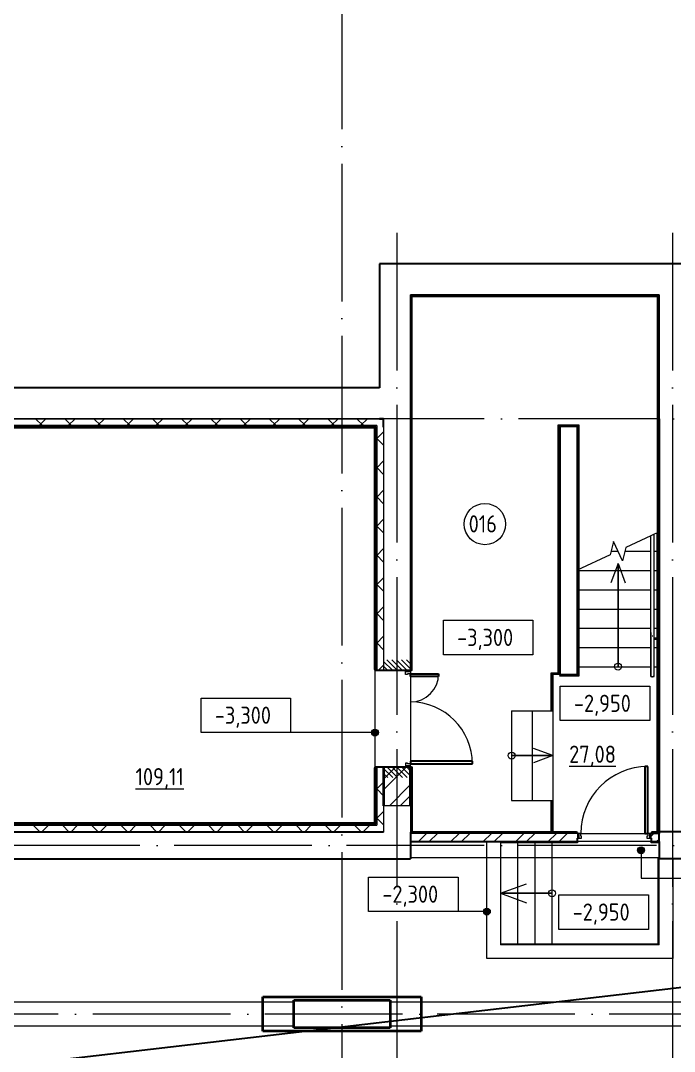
# Model space of a CAD drawing. Header units: millimetres. Extents: x -695119 to 412940, y -249585 to 622758.
# Drawn here: x -114123 to -104631, y -57931 to -42955 of the extents above; entities that cross this region are included whole.
import ezdxf

# ---------------------------------------------------------------- set-up
doc = ezdxf.new("R2010")
doc.units = ezdxf.units.MM
for name, pattern in [('ADSK_Линия сетки', [25, 20, -2.5, 0, -2.5]), ('ADSK_Сверху', [450, 300, -150]), ('ADSK_Штриховая_ш2 п1_5', [4.5, 3, -1.5])]:
    doc.linetypes.add(name, pattern=pattern)
for name, color, linetype, lineweight in [('_Схема', 5, 'Continuous', 30), ('Аннотация', 252, 'Continuous', 18), ('Двери', 8, 'Continuous', 9), ('Лестницы', 8, 'Continuous', 9), ('Линии', 7, 'Continuous', 9), ('Марки помещений', 8, 'Continuous', 20), ('Несущие колонны', 252, 'Continuous', 18), ('Ограждение', 8, 'Continuous', 9), ('Оси', 252, 'Continuous', 9), ('Отметки', 252, 'Continuous', 9), ('Перекрытие', 252, 'Continuous', 18), ('Стены наружные', 252, 'Continuous', 18), ('Стены штриховка', 7, 'Continuous', 9)]:
    doc.layers.add(name, color=color, linetype=linetype, lineweight=lineweight)
doc.layers.add('Узлы', color=7, linetype='Continuous')
doc.styles.add('GOST Common_2', font='', dxfattribs={"width": 0.9, "height": 250})
doc.styles.get('GOST Common_2').set_extended_font_data('GOST type B')
pattern_1 = [(0, (-193573, -125624.4), (0, 600), []), (90, (-193573, -125624.4), (-600, 4e-14), [])]
pattern_2 = [(0, (-213063, -127534.4), (0, 600), []), (90, (-213063, -127534.4), (-600, 4e-14), [])]

# ---------------------------------------------------------------- blocks, each defined once
blk = doc.blocks.new('подвал')
at = {"layer": 'Аннотация', "lineweight": 9, "true_color": 0x636466}
h = blk.add_hatch(color=251, dxfattribs=at)
edge = h.paths.add_edge_path()
edge.add_arc((-179765, -137335), 50, 0, 360)
at = {"layer": 'Двери', "lineweight": 18, "true_color": 0x636466}
h = blk.add_hatch(dxfattribs=at)
h.set_pattern_fill('FP_1', color=251, angle=-90, style=0, pattern_type=2)
h.set_pattern_definition([(315, (-183308.98, -135424.13), (35.3553, 35.3553), [])])
h.paths.add_polyline_path([(-183504, -136279), (-183114, -136279), (-183114, -136129), (-183504, -136129)])
h.paths.add_polyline_path([(-183504, -134719), (-183114, -134719), (-183114, -134569), (-183504, -134569)])
at = {"layer": 'Ограждение', "true_color": 0x636466}
h = blk.add_hatch(dxfattribs=at)
h.set_pattern_fill('FP_22', color=251, style=0, pattern_type=2)
h.set_pattern_definition(pattern_1)
h.paths.add_polyline_path([(-183089, -134724), (-183089, -129289), (-183099, -129279), (-183099, -134724)])
h = blk.add_hatch(dxfattribs=at)
h.set_pattern_fill('FP_22', color=251, style=0, pattern_type=2)
h.set_pattern_definition(pattern_1)
h.paths.add_polyline_path([(-179529, -129289), (-179519, -129279), (-183099, -129279), (-183089, -129289)])
h = blk.add_hatch(dxfattribs=at)
h.set_pattern_fill('FP_22', color=251, style=0, pattern_type=2)
h.set_pattern_definition(pattern_1)
h.paths.add_polyline_path([(-179529, -132723), (-179519, -132719), (-179519, -129279), (-179529, -129289), (-179529, -132719)])
h = blk.add_hatch(dxfattribs=at)
h.set_pattern_fill('FP_22', color=251, style=0, pattern_type=2)
h.set_pattern_definition(pattern_1)
h.paths.add_polyline_path([(-180959, -134764), (-180959, -131164), (-180969, -131154), (-180969, -134754)])
h = blk.add_hatch(dxfattribs=at)
h.set_pattern_fill('FP_22', color=251, style=0, pattern_type=2)
h.set_pattern_definition(pattern_1)
h.paths.add_polyline_path([(-180679, -133260), (-180669, -133255), (-180669, -131154), (-180679, -131164), (-180679, -133131)])
h = blk.add_hatch(dxfattribs=at)
h.set_pattern_fill('FP_24', color=251, style=0, pattern_type=2)
h.set_pattern_definition(pattern_2)
h.paths.add_polyline_path([(-184475, -131199), (-183639, -131199), (-183629, -131189), (-190634, -131189), (-190634, -131199), (-188997, -131199)])
h.paths.add_polyline_path([(-202579, -131199), (-190684, -131199), (-190684, -131189), (-202589, -131189)])
h = blk.add_hatch(dxfattribs=at)
h.set_pattern_fill('FP_24', color=251, style=0, pattern_type=2)
h.set_pattern_definition(pattern_2)
h.paths.add_polyline_path([(-183629, -134709), (-183629, -131189), (-183639, -131199), (-183639, -134709)])
h = blk.add_hatch(dxfattribs=at)
h.set_pattern_fill('FP_22', color=251, style=0, pattern_type=2)
h.set_pattern_definition(pattern_1)
h.paths.add_polyline_path([(-181059, -135309), (-181059, -134764), (-181069, -134754), (-181069, -135309)])
h = blk.add_hatch(dxfattribs=at)
h.set_pattern_fill('FP_22', color=251, style=0, pattern_type=2)
h.set_pattern_definition(pattern_1)
h.paths.add_polyline_path([(-180959, -134764), (-180969, -134754), (-181069, -134754), (-181059, -134764)])
h = blk.add_hatch(dxfattribs=at)
h.set_pattern_fill('FP_22', color=251, style=0, pattern_type=2)
h.set_pattern_definition(pattern_1)
h.paths.add_polyline_path([(-183099, -137074), (-183089, -137064), (-183089, -136124), (-183099, -136124), (-183099, -137069)])
h = blk.add_hatch(dxfattribs=at)
h.set_pattern_fill('FP_24', color=251, style=0, pattern_type=2)
h.set_pattern_definition(pattern_2)
h.paths.add_polyline_path([(-183629, -136944), (-183629, -136139), (-183639, -136139), (-183639, -136934)])
h = blk.add_hatch(dxfattribs=at)
h.set_pattern_fill('FP_22', color=251, style=0, pattern_type=2)
h.set_pattern_definition(pattern_1)
h.paths.add_polyline_path([(-181059, -137074), (-181059, -136609), (-181069, -136609), (-181069, -137064)])
h = blk.add_hatch(dxfattribs=at)
h.set_pattern_fill('FP_25', color=251, style=0, pattern_type=2)
h.set_pattern_definition([(0, (-213055.56, -127534.4), (0, 600), []), (90, (-213055.56, -127534.4), (-599.97, 4e-14), [])])
h.paths.add_polyline_path([(-183629, -136944), (-183639, -136934), (-192509, -136934), (-192509, -136944), (-183639, -136944)])
h = blk.add_hatch(dxfattribs=at)
h.set_pattern_fill('FP_22', color=251, style=0, pattern_type=2)
h.set_pattern_definition(pattern_1)
h.paths.add_polyline_path([(-181059, -137074), (-181069, -137064), (-183089, -137064), (-183099, -137074), (-182214, -137074)])
h = blk.add_hatch(dxfattribs=at)
h.set_pattern_fill('FP_22', color=251, style=0, pattern_type=2)
h.set_pattern_definition(pattern_1)
h.paths.add_polyline_path([(-180704, -137074), (-180704, -137064), (-181044, -137064), (-181044, -137074)])
at = {"layer": 'Отметки', "true_color": 0x636466}
h = blk.add_hatch(color=251, dxfattribs=at)
edge = h.paths.add_edge_path()
edge.add_arc((-183629, -135624), 50, 0, 360)
h = blk.add_hatch(color=251, dxfattribs=at)
edge = h.paths.add_edge_path()
edge.add_arc((-182004, -138224), 50, 0, 360)
at = {"layer": 'Аннотация', "color": 251, "lineweight": 20, "true_color": 0x636466}
for p, q in [((-180099, -133166), (-180202, -133448)), ((-180099, -133166), (-179996, -133448)), ((-182636, -134493), (-182636, -133993)), ((-182636, -133993), (-181336, -133993)), ((-181336, -133993), (-181336, -134493)), ((-181336, -134493), (-182636, -134493)), ((-180939, -135451), (-180939, -134951)), ((-180939, -134951), (-179639, -134951)), ((-179639, -134951), (-179639, -135451)), ((-186153, -135624), (-186153, -135124)), ((-186153, -135124), (-184853, -135124)), ((-184853, -135124), (-184853, -135624)), ((-179639, -135451), (-180939, -135451)), ((-184853, -135624), (-186153, -135624)), ((-181044, -135959), (-181326, -135857)), ((-181044, -135959), (-181326, -136062)), ((-183721, -138224), (-183721, -137724)), ((-183721, -137724), (-182421, -137724)), ((-182421, -137724), (-182421, -138224)), ((-181804, -137959), (-181428, -137822)), ((-181804, -137959), (-181428, -138096)), ((-180957, -138484), (-180957, -137984)), ((-180957, -137984), (-179657, -137984)), ((-179657, -137984), (-179657, -138484)), ((-182421, -138224), (-183721, -138224)), ((-179657, -138484), (-180957, -138484))]:
    blk.add_line(p, q, dxfattribs=at)
at = {"layer": 'Аннотация', "color": 251, "lineweight": 9, "true_color": 0x636466}
for p, q in [((-179765, -137335), (-179765, -137740)), ((-179765, -137740), (-179015, -137740))]:
    blk.add_line(p, q, dxfattribs=at)
at = {"layer": 'Аннотация', "color": 251, "lineweight": 20, "true_color": 0x636466}
for centre in [(-180099, -134666), (-181644, -135959), (-181058, -137959)]:
    blk.add_circle(centre, 50, dxfattribs=at)
at = {"layer": 'Аннотация', "color": 251, "lineweight": 9, "true_color": 0x636466}
blk.add_circle((-179765, -137335), 50, dxfattribs=at)
at = {"layer": 'Двери', "color": 251, "linetype": 'ADSK_Штриховая_ш2 п1_5', "true_color": 0x636466}
for p, q in [((-183504, -134569), (-183504, -134719)), ((-183114, -134719), (-183114, -134569)), ((-183504, -134719), (-183114, -134719)), ((-183114, -136129), (-183504, -136129)), ((-183504, -136129), (-183504, -136279)), ((-183114, -136279), (-183114, -136129))]:
    blk.add_line(p, q, dxfattribs=at)
at = {"layer": 'Двери', "color": 251, "true_color": 0x636466}
for p, q in [((-183184, -134719), (-183114, -134719)), ((-183184, -134739), (-183184, -134719)), ((-183184, -134779), (-183184, -134739)), ((-183184, -134739), (-183114, -134739)), ((-183114, -134739), (-183184, -134739)), ((-183154, -134779), (-183184, -134779)), ((-183154, -134769), (-183154, -134779)), ((-183114, -134769), (-183154, -134769)), ((-183114, -134719), (-183114, -134739)), ((-183114, -134739), (-183114, -134769)), ((-183154, -136069), (-183184, -136069)), ((-183184, -136069), (-183184, -136109)), ((-183184, -136109), (-183114, -136109)), ((-183184, -136109), (-183184, -136129)), ((-183114, -136109), (-183184, -136109)), ((-183184, -136129), (-183114, -136129)), ((-183154, -136079), (-183154, -136069)), ((-183114, -136079), (-183154, -136079)), ((-183114, -136109), (-183114, -136079)), ((-183114, -136129), (-183114, -136109)), ((-180669, -137089), (-180689, -137089)), ((-180689, -137089), (-180689, -137159)), ((-180689, -137159), (-180669, -137159)), ((-180639, -137089), (-180669, -137089)), ((-180669, -137089), (-180669, -137159)), ((-180669, -137159), (-180669, -137089)), ((-180669, -137159), (-180629, -137159)), ((-180639, -137129), (-180639, -137089)), ((-180629, -137129), (-180639, -137129)), ((-180629, -137159), (-180629, -137129)), ((-179669, -137129), (-179679, -137129)), ((-179679, -137129), (-179679, -137159)), ((-179679, -137159), (-179639, -137159)), ((-179639, -137089), (-179669, -137089)), ((-179669, -137089), (-179669, -137129)), ((-179639, -137159), (-179639, -137089)), ((-179619, -137089), (-179639, -137089)), ((-179639, -137089), (-179639, -137159)), ((-179639, -137159), (-179619, -137159)), ((-179619, -137159), (-179619, -137089))]:
    blk.add_line(p, q, dxfattribs=at)
at = {"layer": 'Двери', "color": 251, "lineweight": 30, "true_color": 0x636466}
for p, q in [((-183114, -134769), (-182704, -134769)), ((-183114, -134809), (-183114, -134769)), ((-182704, -134769), (-182704, -134809)), ((-182704, -134809), (-183114, -134809)), ((-183114, -136039), (-183114, -136079)), ((-182214, -136039), (-183114, -136039)), ((-183114, -136079), (-182214, -136079)), ((-182214, -136079), (-182214, -136039)), ((-179669, -136119), (-179709, -136119)), ((-179709, -136119), (-179709, -137089)), ((-179669, -137089), (-179669, -136119)), ((-179709, -137089), (-179669, -137089))]:
    blk.add_line(p, q, dxfattribs=at)
at = {"layer": 'Двери', "color": 251, "true_color": 0x636466}
for centre, radius, start, end in [((-183114, -134769), 410, 270, 0), ((-183114, -136079), 900, 0, 90), ((-179669, -137089), 970, 90, 180)]:
    blk.add_arc(centre, radius, start, end, dxfattribs=at)
at = {"layer": 'Лестницы', "color": 251, "true_color": 0x636466}
for p, q in [((-179624, -132768), (-179986, -132936)), ((-179504, -132712), (-179574, -132744)), ((-180165, -132848), (-180212, -133042)), ((-180033, -133131), (-180165, -132848)), ((-179986, -132936), (-180033, -133131)), ((-180212, -133042), (-180694, -133267)), ((-180199, -132989), (-180099, -132989)), ((-180199, -132989), (-180099, -132989)), ((-179999, -132989), (-179624, -132989)), ((-179999, -132989), (-179624, -132989)), ((-179574, -132989), (-179529, -132989)), ((-179574, -132989), (-179529, -132989)), ((-180679, -133269), (-179624, -133269)), ((-180679, -133269), (-179624, -133269)), ((-179574, -133269), (-179529, -133269)), ((-179574, -133269), (-179529, -133269)), ((-180679, -133549), (-179624, -133549)), ((-180679, -133549), (-179624, -133549)), ((-179574, -133549), (-179529, -133549)), ((-179574, -133549), (-179529, -133549)), ((-180679, -133829), (-179624, -133829)), ((-180679, -133829), (-179624, -133829)), ((-179574, -133829), (-179529, -133829)), ((-179574, -133829), (-179529, -133829)), ((-180679, -134109), (-179624, -134109)), ((-180679, -134109), (-179624, -134109)), ((-179574, -134109), (-179529, -134109)), ((-179574, -134109), (-179529, -134109)), ((-180679, -134389), (-179624, -134389)), ((-180679, -134389), (-179624, -134389)), ((-179574, -134389), (-179529, -134389)), ((-179574, -134389), (-179529, -134389)), ((-180679, -134669), (-179624, -134669)), ((-180679, -134669), (-179624, -134669)), ((-179574, -134669), (-179529, -134669)), ((-179574, -134669), (-179529, -134669)), ((-181644, -135309), (-181644, -136609)), ((-181644, -135309), (-181344, -135309)), ((-181644, -135309), (-181644, -136609)), ((-181344, -135309), (-181044, -135309)), ((-181344, -135309), (-181344, -136609)), ((-181344, -135309), (-181344, -136609)), ((-181044, -135309), (-181044, -136609)), ((-181644, -136609), (-181344, -136609)), ((-181344, -136609), (-181044, -136609)), ((-181554, -138694), (-181554, -137224)), ((-181554, -138694), (-181554, -137224)), ((-181304, -138694), (-181304, -137224)), ((-181304, -138694), (-181304, -137224)), ((-181054, -138694), (-181054, -137224)), ((-181054, -138694), (-181054, -137224))]:
    blk.add_line(p, q, dxfattribs=at)
at = {"layer": 'Линии', "color": 251, "linetype": 'ADSK_Сверху', "ltscale": 100, "true_color": 0x636466}
for p, q in [((-183114, -137439), (-179504, -137439)), ((-184809, -139539), (-189359, -139539)), ((-178809, -139539), (-183409, -139539)), ((-184809, -139889), (-189359, -139889)), ((-178809, -139889), (-183409, -139889))]:
    blk.add_line(p, q, dxfattribs=at)
at = {"layer": 'Марки помещений', "color": 251, "true_color": 0x636466}
blk.add_circle((-182033, -132595), 300, dxfattribs=at)
at = {"layer": 'Несущие колонны', "color": 251, "lineweight": 40, "true_color": 0x636466}
for p, q in [((-185259, -139464), (-182959, -139464)), ((-185259, -139964), (-185259, -139464)), ((-184809, -139914), (-184809, -139514)), ((-184809, -139514), (-183409, -139514)), ((-183409, -139514), (-183409, -139914)), ((-182959, -139464), (-182959, -139964)), ((-182959, -139964), (-185259, -139964)), ((-183409, -139914), (-184809, -139914))]:
    blk.add_line(p, q, dxfattribs=at)
at = {"layer": 'Несущие колонны', "color": 251, "true_color": 0x636466}
for p, q in [((-185259, -139464), (-182959, -139464)), ((-185259, -139964), (-185259, -139464)), ((-184809, -139514), (-183409, -139514)), ((-184809, -139914), (-184809, -139514)), ((-183409, -139514), (-183409, -139914)), ((-182959, -139464), (-182959, -139964)), ((-182959, -139964), (-185259, -139964)), ((-183409, -139914), (-184809, -139914))]:
    blk.add_line(p, q, dxfattribs=at)
at = {"layer": 'Ограждение', "color": 251, "true_color": 0x636466}
for p, q in [((-183099, -129279), (-183089, -129289)), ((-183089, -129289), (-183099, -129279)), ((-183089, -134724), (-183089, -129289)), ((-183089, -129289), (-179529, -129289)), ((-179519, -129279), (-179529, -129289)), ((-179529, -129289), (-179519, -129279)), ((-179529, -129289), (-179529, -132723)), ((-180969, -131154), (-180959, -131164)), ((-180969, -134754), (-180969, -131154)), ((-180959, -131164), (-180969, -131154)), ((-180969, -131154), (-180669, -131154)), ((-180959, -131164), (-180959, -134764)), ((-180679, -131164), (-180959, -131164)), ((-180669, -131154), (-180679, -131164)), ((-180679, -131164), (-180669, -131154)), ((-180679, -132709), (-180679, -131164)), ((-180669, -131154), (-180669, -133255)), ((-190634, -131199), (-183639, -131199)), ((-183629, -131189), (-183639, -131199)), ((-183639, -131199), (-183629, -131189)), ((-183639, -131199), (-183639, -134709)), ((-179574, -132744), (-179624, -132768)), ((-179624, -134809), (-179624, -132768)), ((-179574, -134809), (-179574, -132744)), ((-179519, -132719), (-179529, -132723)), ((-179529, -134252), (-179529, -132723)), ((-179519, -132888), (-179519, -132719)), ((-180669, -133255), (-180669, -134779)), ((-179624, -134169), (-179624, -134809)), ((-179574, -134809), (-179574, -134169)), ((-179602, -134218), (-179596, -134218)), ((-179519, -134251), (-179574, -134251)), ((-179574, -134266), (-179519, -134266)), ((-179529, -134949), (-179529, -134266)), ((-183629, -134709), (-183639, -134709)), ((-183099, -134719), (-183099, -134724)), ((-183089, -134724), (-183099, -134724)), ((-181069, -134754), (-181059, -134764)), ((-181069, -135309), (-181069, -134754)), ((-181059, -134764), (-181069, -134754)), ((-181069, -134754), (-180969, -134754)), ((-181059, -134764), (-181059, -135309)), ((-180959, -134764), (-181059, -134764)), ((-180969, -134754), (-180959, -134764)), ((-180959, -134764), (-180969, -134754)), ((-180679, -134779), (-180679, -134794)), ((-180669, -134779), (-180669, -134804)), ((-180944, -134804), (-180944, -134794)), ((-180679, -134794), (-180944, -134794)), ((-180669, -134804), (-180944, -134804)), ((-179624, -134809), (-179574, -134809)), ((-179529, -137064), (-179529, -134949)), ((-183099, -136124), (-183089, -136124)), ((-183099, -136129), (-183099, -136124)), ((-183089, -136124), (-183089, -137064)), ((-183639, -136139), (-183629, -136139)), ((-183639, -136139), (-183639, -136934)), ((-181069, -137064), (-181069, -136609)), ((-181059, -136609), (-181059, -137074)), ((-183639, -136934), (-192509, -136934)), ((-183629, -136944), (-183639, -136934)), ((-183089, -137064), (-183099, -137074)), ((-183099, -137074), (-183089, -137064)), ((-183089, -137064), (-181069, -137064)), ((-181069, -137064), (-181059, -137074)), ((-181059, -137074), (-181069, -137064)), ((-181044, -137074), (-181044, -137064)), ((-181044, -137064), (-180704, -137064)), ((-180704, -137064), (-180704, -137074)), ((-179604, -137064), (-179529, -137064)), ((-179604, -137074), (-179604, -137064))]:
    blk.add_line(p, q, dxfattribs=at)
at = {"layer": 'Ограждение', "color": 251, "true_color": 0x636466, "flags": 128}
for points in [[(-179616, -134807), (-179615, -134808), (-179614, -134809), (-179614, -134810), (-179613, -134810), (-179612, -134811), (-179612, -134812), (-179611, -134812), (-179610, -134813), (-179610, -134813), (-179609, -134813), (-179609, -134814), (-179608, -134814), (-179607, -134814), (-179607, -134815), (-179606, -134815), (-179606, -134815), (-179605, -134815), (-179605, -134815), (-179604, -134816), (-179604, -134816), (-179603, -134816), (-179603, -134816), (-179602, -134816), (-179602, -134816), (-179602, -134816), (-179601, -134816), (-179601, -134816), (-179600, -134816), (-179600, -134816), (-179600, -134816), (-179599, -134816), (-179599, -134816)], [(-179597, -134809), (-179599, -134809), (-179601, -134809)], [(-179582, -134807), (-179583, -134808), (-179584, -134809), (-179584, -134810), (-179585, -134810), (-179586, -134811), (-179586, -134812), (-179587, -134812), (-179588, -134813), (-179588, -134813), (-179589, -134813), (-179589, -134814), (-179590, -134814), (-179591, -134814), (-179591, -134815), (-179592, -134815), (-179592, -134815), (-179593, -134815), (-179593, -134815), (-179594, -134816), (-179594, -134816), (-179595, -134816), (-179595, -134816), (-179595, -134816), (-179596, -134816), (-179596, -134816), (-179597, -134816), (-179597, -134816), (-179598, -134816), (-179598, -134816), (-179598, -134816), (-179599, -134816), (-179599, -134816)]]:
    blk.add_lwpolyline(points, dxfattribs=at)
at = {"layer": 'Оси', "color": 251, "linetype": 'ADSK_Линия сетки', "ltscale": 100, "true_color": 0x636466}
for p, q in [((-184109, -94858), (-184109, -153294)), ((-183309, -128364), (-183309, -152024)), ((-179309, -128364), (-179309, -153294)), ((-157042, -131064), (-233370, -131064)), ((-157042, -137264), (-233370, -137264)), ((-163226, -139714), (-233370, -139714))]:
    blk.add_line(p, q, dxfattribs=at)
at = {"layer": 'Отметки', "color": 251, "lineweight": 20, "true_color": 0x636466}
for p, q in [((-183629, -135624), (-185503, -135624)), ((-182004, -138224), (-183071, -138224))]:
    blk.add_line(p, q, dxfattribs=at)
at = {"layer": 'Отметки', "color": 251, "true_color": 0x636466}
for centre in [(-183629, -135624), (-182004, -138224)]:
    blk.add_circle(centre, 50, dxfattribs=at)
at = {"layer": 'Перекрытие', "color": 251, "true_color": 0x636466}
for p, q in [((-183629, -134719), (-183629, -136129)), ((-180944, -134779), (-181044, -134779)), ((-181044, -134779), (-181044, -137064)), ((-180639, -137089), (-179709, -137089)), ((-182004, -138909), (-182004, -137209)), ((-179304, -137454), (-179304, -138909)), ((-179304, -138909), (-182004, -138909))]:
    blk.add_line(p, q, dxfattribs=at)
at = {"layer": 'Стены наружные', "color": 251, "lineweight": 30, "true_color": 0x636466}
for p, q in [((-183564, -128814), (-183564, -130614)), ((-179054, -128814), (-183564, -128814)), ((-183114, -129264), (-179504, -129264)), ((-183114, -129264), (-183114, -131064)), ((-183099, -129279), (-179519, -129279)), ((-183099, -134719), (-183099, -129279)), ((-179519, -129279), (-179519, -132719)), ((-179504, -137089), (-179504, -129264)), ((-183564, -130614), (-189209, -130614)), ((-183564, -131064), (-183504, -131064)), ((-183504, -131064), (-183564, -131064)), ((-183504, -131189), (-183504, -131064)), ((-180694, -131179), (-180944, -131179)), ((-180944, -131179), (-180944, -134779)), ((-180694, -131179), (-180694, -134779)), ((-179504, -131064), (-179504, -137064)), ((-183629, -131189), (-190084, -131189)), ((-183629, -131189), (-183629, -134719)), ((-180679, -132709), (-180694, -132709)), ((-180679, -134779), (-180679, -132709)), ((-179519, -132888), (-179519, -137074)), ((-183629, -134719), (-183099, -134719)), ((-180944, -134779), (-180679, -134779)), ((-183629, -136129), (-183629, -136944)), ((-183504, -136129), (-183629, -136129)), ((-183504, -136688), (-183504, -136129)), ((-183119, -136129), (-183499, -136129)), ((-183499, -136129), (-183499, -136688)), ((-183119, -136688), (-183119, -136129)), ((-183114, -136129), (-183114, -136688)), ((-183099, -136129), (-183114, -136129)), ((-183099, -137074), (-183099, -136129)), ((-183499, -136688), (-183504, -136688)), ((-183114, -136688), (-183119, -136688)), ((-183629, -136944), (-202589, -136944)), ((-183504, -137069), (-202714, -137069)), ((-183114, -137069), (-183114, -137459)), ((-180689, -137074), (-183099, -137074)), ((-180689, -137089), (-180689, -137074)), ((-180689, -137209), (-180689, -137159)), ((-179519, -137074), (-179619, -137074)), ((-179619, -137074), (-179619, -137089)), ((-179619, -137159), (-179619, -137209)), ((-179504, -137064), (-179504, -137089)), ((-179504, -137064), (-176309, -137064)), ((-179504, -137209), (-179504, -137089)), ((-183114, -137209), (-180689, -137209)), ((-179619, -137209), (-179504, -137209)), ((-179504, -137209), (-179504, -137454)), ((-203104, -137459), (-183114, -137459)), ((-179504, -137454), (-176309, -137454))]:
    blk.add_line(p, q, dxfattribs=at)
at = {"layer": 'Стены наружные', "color": 251, "linetype": 'Continuous', "lineweight": 9, "true_color": 0x636466}
for p, q in [((-182803, -129279), (-182788, -129264)), ((-182378, -129279), (-182363, -129264)), ((-181954, -129279), (-181939, -129264)), ((-181530, -129279), (-181515, -129264)), ((-181106, -129279), (-181091, -129264)), ((-180681, -129279), (-180666, -129264)), ((-180257, -129279), (-180242, -129264)), ((-179833, -129279), (-179818, -129264)), ((-179519, -129389), (-179504, -129374)), ((-183114, -129590), (-183099, -129575)), ((-179519, -129814), (-179504, -129799)), ((-183114, -130015), (-183099, -130000)), ((-179519, -130238), (-179504, -130223)), ((-183114, -130439), (-183099, -130424)), ((-179519, -130662), (-179504, -130647)), ((-183114, -130863), (-183099, -130848)), ((-188752, -131187), (-188752, -131189)), ((-188647, -131187), (-188647, -131189)), ((-188458, -131164), (-188558, -131064)), ((-188458, -131164), (-188558, -131064)), ((-188542, -131187), (-188542, -131189)), ((-188506, -131164), (-188406, -131064)), ((-188506, -131164), (-188406, -131064)), ((-188437, -131187), (-188437, -131189)), ((-188332, -131187), (-188332, -131189)), ((-188227, -131187), (-188227, -131189)), ((-188033, -131164), (-188133, -131064)), ((-188033, -131164), (-188133, -131064)), ((-188122, -131187), (-188122, -131189)), ((-188082, -131164), (-187982, -131064)), ((-188082, -131164), (-187982, -131064)), ((-188017, -131187), (-188017, -131189)), ((-187912, -131187), (-187912, -131189)), ((-187807, -131187), (-187807, -131189)), ((-187609, -131164), (-187709, -131064)), ((-187609, -131164), (-187709, -131064)), ((-187702, -131187), (-187702, -131189)), ((-187658, -131164), (-187558, -131064)), ((-187658, -131164), (-187558, -131064)), ((-187597, -131187), (-187597, -131189)), ((-187492, -131187), (-187492, -131189)), ((-187387, -131187), (-187387, -131189)), ((-187185, -131164), (-187285, -131064)), ((-187185, -131164), (-187285, -131064)), ((-187282, -131187), (-187282, -131189)), ((-187233, -131164), (-187133, -131064)), ((-187233, -131164), (-187133, -131064)), ((-187177, -131187), (-187177, -131189)), ((-187072, -131187), (-187072, -131189)), ((-186967, -131187), (-186967, -131189)), ((-186862, -131187), (-186862, -131189)), ((-186760, -131164), (-186860, -131064)), ((-186760, -131164), (-186860, -131064)), ((-186809, -131164), (-186709, -131064)), ((-186809, -131164), (-186709, -131064)), ((-186757, -131187), (-186757, -131189)), ((-186652, -131187), (-186652, -131189)), ((-186547, -131187), (-186547, -131189)), ((-186442, -131187), (-186442, -131189)), ((-186336, -131164), (-186436, -131064)), ((-186336, -131164), (-186436, -131064)), ((-186385, -131164), (-186285, -131064)), ((-186385, -131164), (-186285, -131064)), ((-186337, -131187), (-186337, -131189)), ((-186232, -131187), (-186232, -131189)), ((-186127, -131187), (-186127, -131189)), ((-186022, -131187), (-186022, -131189)), ((-185912, -131164), (-186012, -131064)), ((-185912, -131164), (-186012, -131064)), ((-185961, -131164), (-185861, -131064)), ((-185961, -131164), (-185861, -131064)), ((-185917, -131187), (-185917, -131189)), ((-185812, -131187), (-185812, -131189)), ((-185707, -131187), (-185707, -131189)), ((-185602, -131187), (-185602, -131189)), ((-185488, -131164), (-185588, -131064)), ((-185488, -131164), (-185588, -131064)), ((-185536, -131164), (-185436, -131064)), ((-185536, -131164), (-185436, -131064)), ((-185497, -131187), (-185497, -131189)), ((-185392, -131187), (-185392, -131189)), ((-185287, -131187), (-185287, -131189)), ((-185182, -131187), (-185182, -131189)), ((-185063, -131164), (-185163, -131064)), ((-185063, -131164), (-185163, -131064)), ((-185112, -131164), (-185012, -131064)), ((-185112, -131164), (-185012, -131064)), ((-185077, -131187), (-185077, -131189)), ((-184972, -131187), (-184972, -131189)), ((-184867, -131187), (-184867, -131189)), ((-184762, -131187), (-184762, -131189)), ((-184639, -131164), (-184739, -131064)), ((-184639, -131164), (-184739, -131064)), ((-184688, -131164), (-184588, -131064)), ((-184688, -131164), (-184588, -131064)), ((-184657, -131187), (-184657, -131189)), ((-184552, -131187), (-184552, -131189)), ((-184447, -131187), (-184447, -131189)), ((-184342, -131187), (-184342, -131189)), ((-184215, -131164), (-184315, -131064)), ((-184215, -131164), (-184315, -131064)), ((-184263, -131164), (-184163, -131064)), ((-184263, -131164), (-184163, -131064)), ((-184237, -131187), (-184237, -131189)), ((-184132, -131187), (-184132, -131189)), ((-184027, -131187), (-184027, -131189)), ((-183922, -131187), (-183922, -131189)), ((-183791, -131164), (-183891, -131064)), ((-183791, -131164), (-183891, -131064)), ((-183839, -131164), (-183739, -131064)), ((-183839, -131164), (-183739, -131064)), ((-183817, -131187), (-183817, -131189)), ((-183712, -131187), (-183712, -131189)), ((-179519, -131087), (-179504, -131072)), ((-183627, -131241), (-183629, -131241)), ((-183604, -131353), (-183504, -131253)), ((-183604, -131353), (-183504, -131253)), ((-183114, -131287), (-183099, -131272)), ((-183627, -131346), (-183629, -131346)), ((-183627, -131451), (-183629, -131451)), ((-183504, -131451), (-183604, -131351)), ((-183504, -131451), (-183604, -131351)), ((-183627, -131556), (-183629, -131556)), ((-179519, -131511), (-179504, -131496)), ((-183627, -131661), (-183629, -131661)), ((-183627, -131766), (-183629, -131766)), ((-183604, -131777), (-183504, -131677)), ((-183604, -131777), (-183504, -131677)), ((-183504, -131875), (-183604, -131775)), ((-183504, -131875), (-183604, -131775)), ((-183114, -131712), (-183099, -131697)), ((-183627, -131871), (-183629, -131871)), ((-179519, -131935), (-179504, -131920)), ((-183627, -131976), (-183629, -131976)), ((-183627, -132081), (-183629, -132081)), ((-183627, -132186), (-183629, -132186)), ((-183604, -132202), (-183504, -132102)), ((-183604, -132202), (-183504, -132102)), ((-183504, -132299), (-183604, -132199)), ((-183504, -132299), (-183604, -132199)), ((-183114, -132136), (-183099, -132121)), ((-183627, -132291), (-183629, -132291)), ((-179519, -132359), (-179504, -132344)), ((-183627, -132396), (-183629, -132396)), ((-183627, -132501), (-183629, -132501)), ((-183604, -132626), (-183504, -132526)), ((-183604, -132626), (-183504, -132526)), ((-183627, -132606), (-183629, -132606)), ((-183504, -132724), (-183604, -132624)), ((-183504, -132724), (-183604, -132624)), ((-183114, -132560), (-183099, -132545)), ((-183627, -132711), (-183629, -132711)), ((-183627, -132816), (-183629, -132816)), ((-179519, -132784), (-179504, -132769)), ((-183627, -132921), (-183629, -132921)), ((-183604, -133050), (-183504, -132950)), ((-183604, -133050), (-183504, -132950)), ((-183114, -132984), (-183099, -132969)), ((-183627, -133026), (-183629, -133026)), ((-183627, -133131), (-183629, -133131)), ((-183504, -133148), (-183604, -133048)), ((-183504, -133148), (-183604, -133048)), ((-180694, -133110), (-180679, -133095)), ((-183627, -133236), (-183629, -133236)), ((-179519, -133208), (-179504, -133193)), ((-183627, -133341), (-183629, -133341)), ((-183604, -133474), (-183504, -133374)), ((-183604, -133474), (-183504, -133374)), ((-183114, -133409), (-183099, -133394)), ((-183627, -133446), (-183629, -133446)), ((-183627, -133551), (-183629, -133551)), ((-183504, -133572), (-183604, -133472)), ((-183504, -133572), (-183604, -133472)), ((-180694, -133534), (-180679, -133519)), ((-183627, -133656), (-183629, -133656)), ((-179519, -133632), (-179504, -133617)), ((-183627, -133761), (-183629, -133761)), ((-183627, -133866), (-183629, -133866)), ((-183604, -133899), (-183504, -133799)), ((-183604, -133899), (-183504, -133799)), ((-183114, -133833), (-183099, -133818)), ((-183627, -133971), (-183629, -133971)), ((-183504, -133996), (-183604, -133896)), ((-183504, -133996), (-183604, -133896)), ((-180694, -133959), (-180679, -133944)), ((-183627, -134076), (-183629, -134076)), ((-183627, -134181), (-183629, -134181)), ((-179519, -134056), (-179504, -134041)), ((-183627, -134286), (-183629, -134286)), ((-183604, -134323), (-183504, -134223)), ((-183604, -134323), (-183504, -134223)), ((-183504, -134421), (-183604, -134321)), ((-183504, -134421), (-183604, -134321)), ((-183114, -134257), (-183099, -134242)), ((-183627, -134391), (-183629, -134391)), ((-180694, -134383), (-180679, -134368)), ((-179519, -134481), (-179504, -134466)), ((-183627, -134496), (-183629, -134496)), ((-183627, -134601), (-183629, -134601)), ((-183627, -134706), (-183629, -134706)), ((-183576, -134719), (-183504, -134647)), ((-183576, -134719), (-183504, -134647)), ((-183114, -134682), (-183099, -134667)), ((-179519, -134905), (-179504, -134890)), ((-179519, -135329), (-179504, -135314)), ((-179519, -135753), (-179504, -135738)), ((-183499, -136295), (-183333, -136129)), ((-183499, -136452), (-183176, -136129)), ((-183627, -136176), (-183629, -136176)), ((-179519, -136178), (-179504, -136163)), ((-183627, -136281), (-183629, -136281)), ((-183627, -136386), (-183629, -136386)), ((-183604, -136444), (-183504, -136344)), ((-183604, -136444), (-183504, -136344)), ((-183420, -136688), (-183119, -136386)), ((-183114, -136379), (-183099, -136364)), ((-183627, -136491), (-183629, -136491)), ((-183504, -136542), (-183604, -136442)), ((-183504, -136542), (-183604, -136442)), ((-183263, -136688), (-183119, -136543)), ((-183627, -136596), (-183629, -136596)), ((-183627, -136701), (-183629, -136701)), ((-179519, -136602), (-179504, -136587)), ((-183627, -136806), (-183629, -136806)), ((-183604, -136869), (-183504, -136769)), ((-183604, -136869), (-183504, -136769)), ((-183504, -136966), (-183604, -136866)), ((-183504, -136966), (-183604, -136866)), ((-183114, -136803), (-183099, -136788)), ((-188709, -136947), (-188709, -136944)), ((-188604, -136947), (-188604, -136944)), ((-188492, -137069), (-188592, -136969)), ((-188492, -137069), (-188592, -136969)), ((-188499, -136947), (-188499, -136944)), ((-188471, -137069), (-188371, -136969)), ((-188471, -137069), (-188371, -136969)), ((-188394, -136947), (-188394, -136944)), ((-188289, -136947), (-188289, -136944)), ((-188184, -136947), (-188184, -136944)), ((-188068, -137069), (-188168, -136969)), ((-188068, -137069), (-188168, -136969)), ((-188079, -136947), (-188079, -136944)), ((-188047, -137069), (-187947, -136969)), ((-188047, -137069), (-187947, -136969)), ((-187974, -136947), (-187974, -136944)), ((-187869, -136947), (-187869, -136944)), ((-187764, -136947), (-187764, -136944)), ((-187644, -137069), (-187744, -136969)), ((-187644, -137069), (-187744, -136969)), ((-187659, -136947), (-187659, -136944)), ((-187623, -137069), (-187523, -136969)), ((-187623, -137069), (-187523, -136969)), ((-187554, -136947), (-187554, -136944)), ((-187449, -136947), (-187449, -136944)), ((-187344, -136947), (-187344, -136944)), ((-187219, -137069), (-187319, -136969)), ((-187219, -137069), (-187319, -136969)), ((-187239, -136947), (-187239, -136944)), ((-187199, -137069), (-187099, -136969)), ((-187199, -137069), (-187099, -136969)), ((-187134, -136947), (-187134, -136944)), ((-187029, -136947), (-187029, -136944)), ((-186924, -136947), (-186924, -136944)), ((-186795, -137069), (-186895, -136969)), ((-186795, -137069), (-186895, -136969)), ((-186819, -136947), (-186819, -136944)), ((-186774, -137069), (-186674, -136969)), ((-186774, -137069), (-186674, -136969)), ((-186714, -136947), (-186714, -136944)), ((-186609, -136947), (-186609, -136944)), ((-186504, -136947), (-186504, -136944)), ((-186371, -137069), (-186471, -136969)), ((-186371, -137069), (-186471, -136969)), ((-186399, -136947), (-186399, -136944)), ((-186350, -137069), (-186250, -136969)), ((-186350, -137069), (-186250, -136969)), ((-186294, -136947), (-186294, -136944)), ((-186189, -136947), (-186189, -136944)), ((-186084, -136947), (-186084, -136944)), ((-185947, -137069), (-186047, -136969)), ((-185947, -137069), (-186047, -136969)), ((-185979, -136947), (-185979, -136944)), ((-185926, -137069), (-185826, -136969)), ((-185926, -137069), (-185826, -136969)), ((-185874, -136947), (-185874, -136944)), ((-185769, -136947), (-185769, -136944)), ((-185664, -136947), (-185664, -136944)), ((-185522, -137069), (-185622, -136969)), ((-185522, -137069), (-185622, -136969)), ((-185559, -136947), (-185559, -136944)), ((-185502, -137069), (-185402, -136969)), ((-185502, -137069), (-185402, -136969)), ((-185454, -136947), (-185454, -136944)), ((-185349, -136947), (-185349, -136944)), ((-185244, -136947), (-185244, -136944)), ((-185098, -137069), (-185198, -136969)), ((-185098, -137069), (-185198, -136969)), ((-185139, -136947), (-185139, -136944)), ((-185077, -137069), (-184977, -136969)), ((-185077, -137069), (-184977, -136969)), ((-185034, -136947), (-185034, -136944)), ((-184929, -136947), (-184929, -136944)), ((-184824, -136947), (-184824, -136944)), ((-184674, -137069), (-184774, -136969)), ((-184674, -137069), (-184774, -136969)), ((-184719, -136947), (-184719, -136944)), ((-184653, -137069), (-184553, -136969)), ((-184653, -137069), (-184553, -136969)), ((-184614, -136947), (-184614, -136944)), ((-184509, -136947), (-184509, -136944)), ((-184404, -136947), (-184404, -136944)), ((-184250, -137069), (-184350, -136969)), ((-184250, -137069), (-184350, -136969)), ((-184299, -136947), (-184299, -136944)), ((-184229, -137069), (-184129, -136969)), ((-184229, -137069), (-184129, -136969)), ((-184194, -136947), (-184194, -136944)), ((-184089, -136947), (-184089, -136944)), ((-183984, -136947), (-183984, -136944)), ((-183825, -137069), (-183925, -136969)), ((-183825, -137069), (-183925, -136969)), ((-183879, -136947), (-183879, -136944)), ((-183805, -137069), (-183705, -136969)), ((-183805, -137069), (-183705, -136969)), ((-183774, -136947), (-183774, -136944)), ((-183669, -136947), (-183669, -136944)), ((-183627, -136911), (-183629, -136911)), ((-179519, -137026), (-179504, -137011)), ((-182999, -137209), (-182879, -137089)), ((-182976, -137089), (-182961, -137074)), ((-182842, -137209), (-182722, -137089)), ((-182552, -137089), (-182537, -137074)), ((-182527, -137209), (-182407, -137089)), ((-182370, -137209), (-182250, -137089)), ((-182127, -137089), (-182112, -137074)), ((-182056, -137209), (-181936, -137089)), ((-181899, -137209), (-181779, -137089)), ((-181703, -137089), (-181688, -137074)), ((-181585, -137209), (-181465, -137089)), ((-181427, -137209), (-181307, -137089)), ((-181279, -137089), (-181264, -137074)), ((-181113, -137209), (-180993, -137089)), ((-180956, -137209), (-180836, -137089)), ((-180855, -137089), (-180840, -137074)), ((-179619, -137129), (-179579, -137089)), ((-179582, -137089), (-179567, -137074)), ((-179542, -137209), (-179504, -137172))]:
    blk.add_line(p, q, dxfattribs=at)
at = {"layer": 'Стены наружные', "color": 251, "true_color": 0x636466}
for p, q in [((-190084, -131064), (-183564, -131064)), ((-183564, -131064), (-190084, -131064)), ((-183114, -134719), (-183114, -131064)), ((-183504, -131189), (-183504, -134719)), ((-183114, -134769), (-183114, -136079)), ((-183504, -136688), (-183504, -137069)), ((-183119, -136688), (-183499, -136688)), ((-183114, -136688), (-183114, -137069)), ((-181804, -137209), (-181804, -138709)), ((-181796, -137209), (-181796, -137224)), ((-180689, -137224), (-181796, -137224)), ((-179619, -137209), (-180689, -137209)), ((-180689, -137209), (-180689, -137224)), ((-179619, -137224), (-179619, -137209)), ((-179504, -137224), (-179619, -137224)), ((-179519, -138694), (-179519, -137454)), ((-179504, -137454), (-179519, -137454)), ((-179504, -138709), (-179504, -137454)), ((-179504, -138709), (-181804, -138709)), ((-181796, -138694), (-179519, -138694)), ((-181796, -138709), (-181796, -138694))]:
    blk.add_line(p, q, dxfattribs=at)
at = {"layer": 'Стены штриховка', "color": 251, "true_color": 0x636466}
for p, q in [((-183604, -131164), (-190084, -131164)), ((-183616, -131177), (-190084, -131177)), ((-183616, -131177), (-183616, -134719)), ((-183604, -131164), (-183604, -134719)), ((-183616, -136129), (-183616, -136957)), ((-183604, -136129), (-183604, -136969)), ((-202614, -136969), (-183604, -136969)), ((-202601, -136957), (-183616, -136957)), ((-180689, -137089), (-183114, -137089)), ((-179619, -137089), (-179504, -137089))]:
    blk.add_line(p, q, dxfattribs=at)
at = {"layer": 'Узлы', "color": 251, "true_color": 0x636466}
for p, q in [((-180099, -134666), (-180099, -133166)), ((-181644, -135959), (-181044, -135959)), ((-181058, -137959), (-181804, -137959))]:
    blk.add_line(p, q, dxfattribs=at)
at = {"layer": 'Марки помещений', "color": 251, "true_color": 0x636466, "style": 'GOST Common_2', "width": 0.9}
for s, p in [('016', (-182268, -132717)), ('%%U27,08', (-180809, -136064)), ('%%U109,11', (-187105, -136390))]:
    blk.add_text(s, height=250, dxfattribs=at).set_placement(p)
at = {"layer": 'Отметки', "color": 251, "true_color": 0x636466, "style": 'GOST Common_2', "width": 0.9}
for s, p in [('-3,300', (-182437, -134367)), ('-2,950', (-180740, -135324)), ('-3,300', (-185954, -135497)), ('-2,300', (-183522, -138097)), ('-2,950', (-180758, -138357))]:
    blk.add_text(s, height=250, dxfattribs=at).set_placement(p)

msp = doc.modelspace()

# ---------------------------------------------------------------- linework, layer by layer
at = {"layer": '_Схема', "color": 5}
msp.add_line((-160630.689, -63538.828), (220869.926, -19071.484), dxfattribs=at)

# ---------------------------------------------------------------- block references
msp.add_blockref('подвал', (74650.568, 82325.3))

doc.saveas('drawing.dxf')
